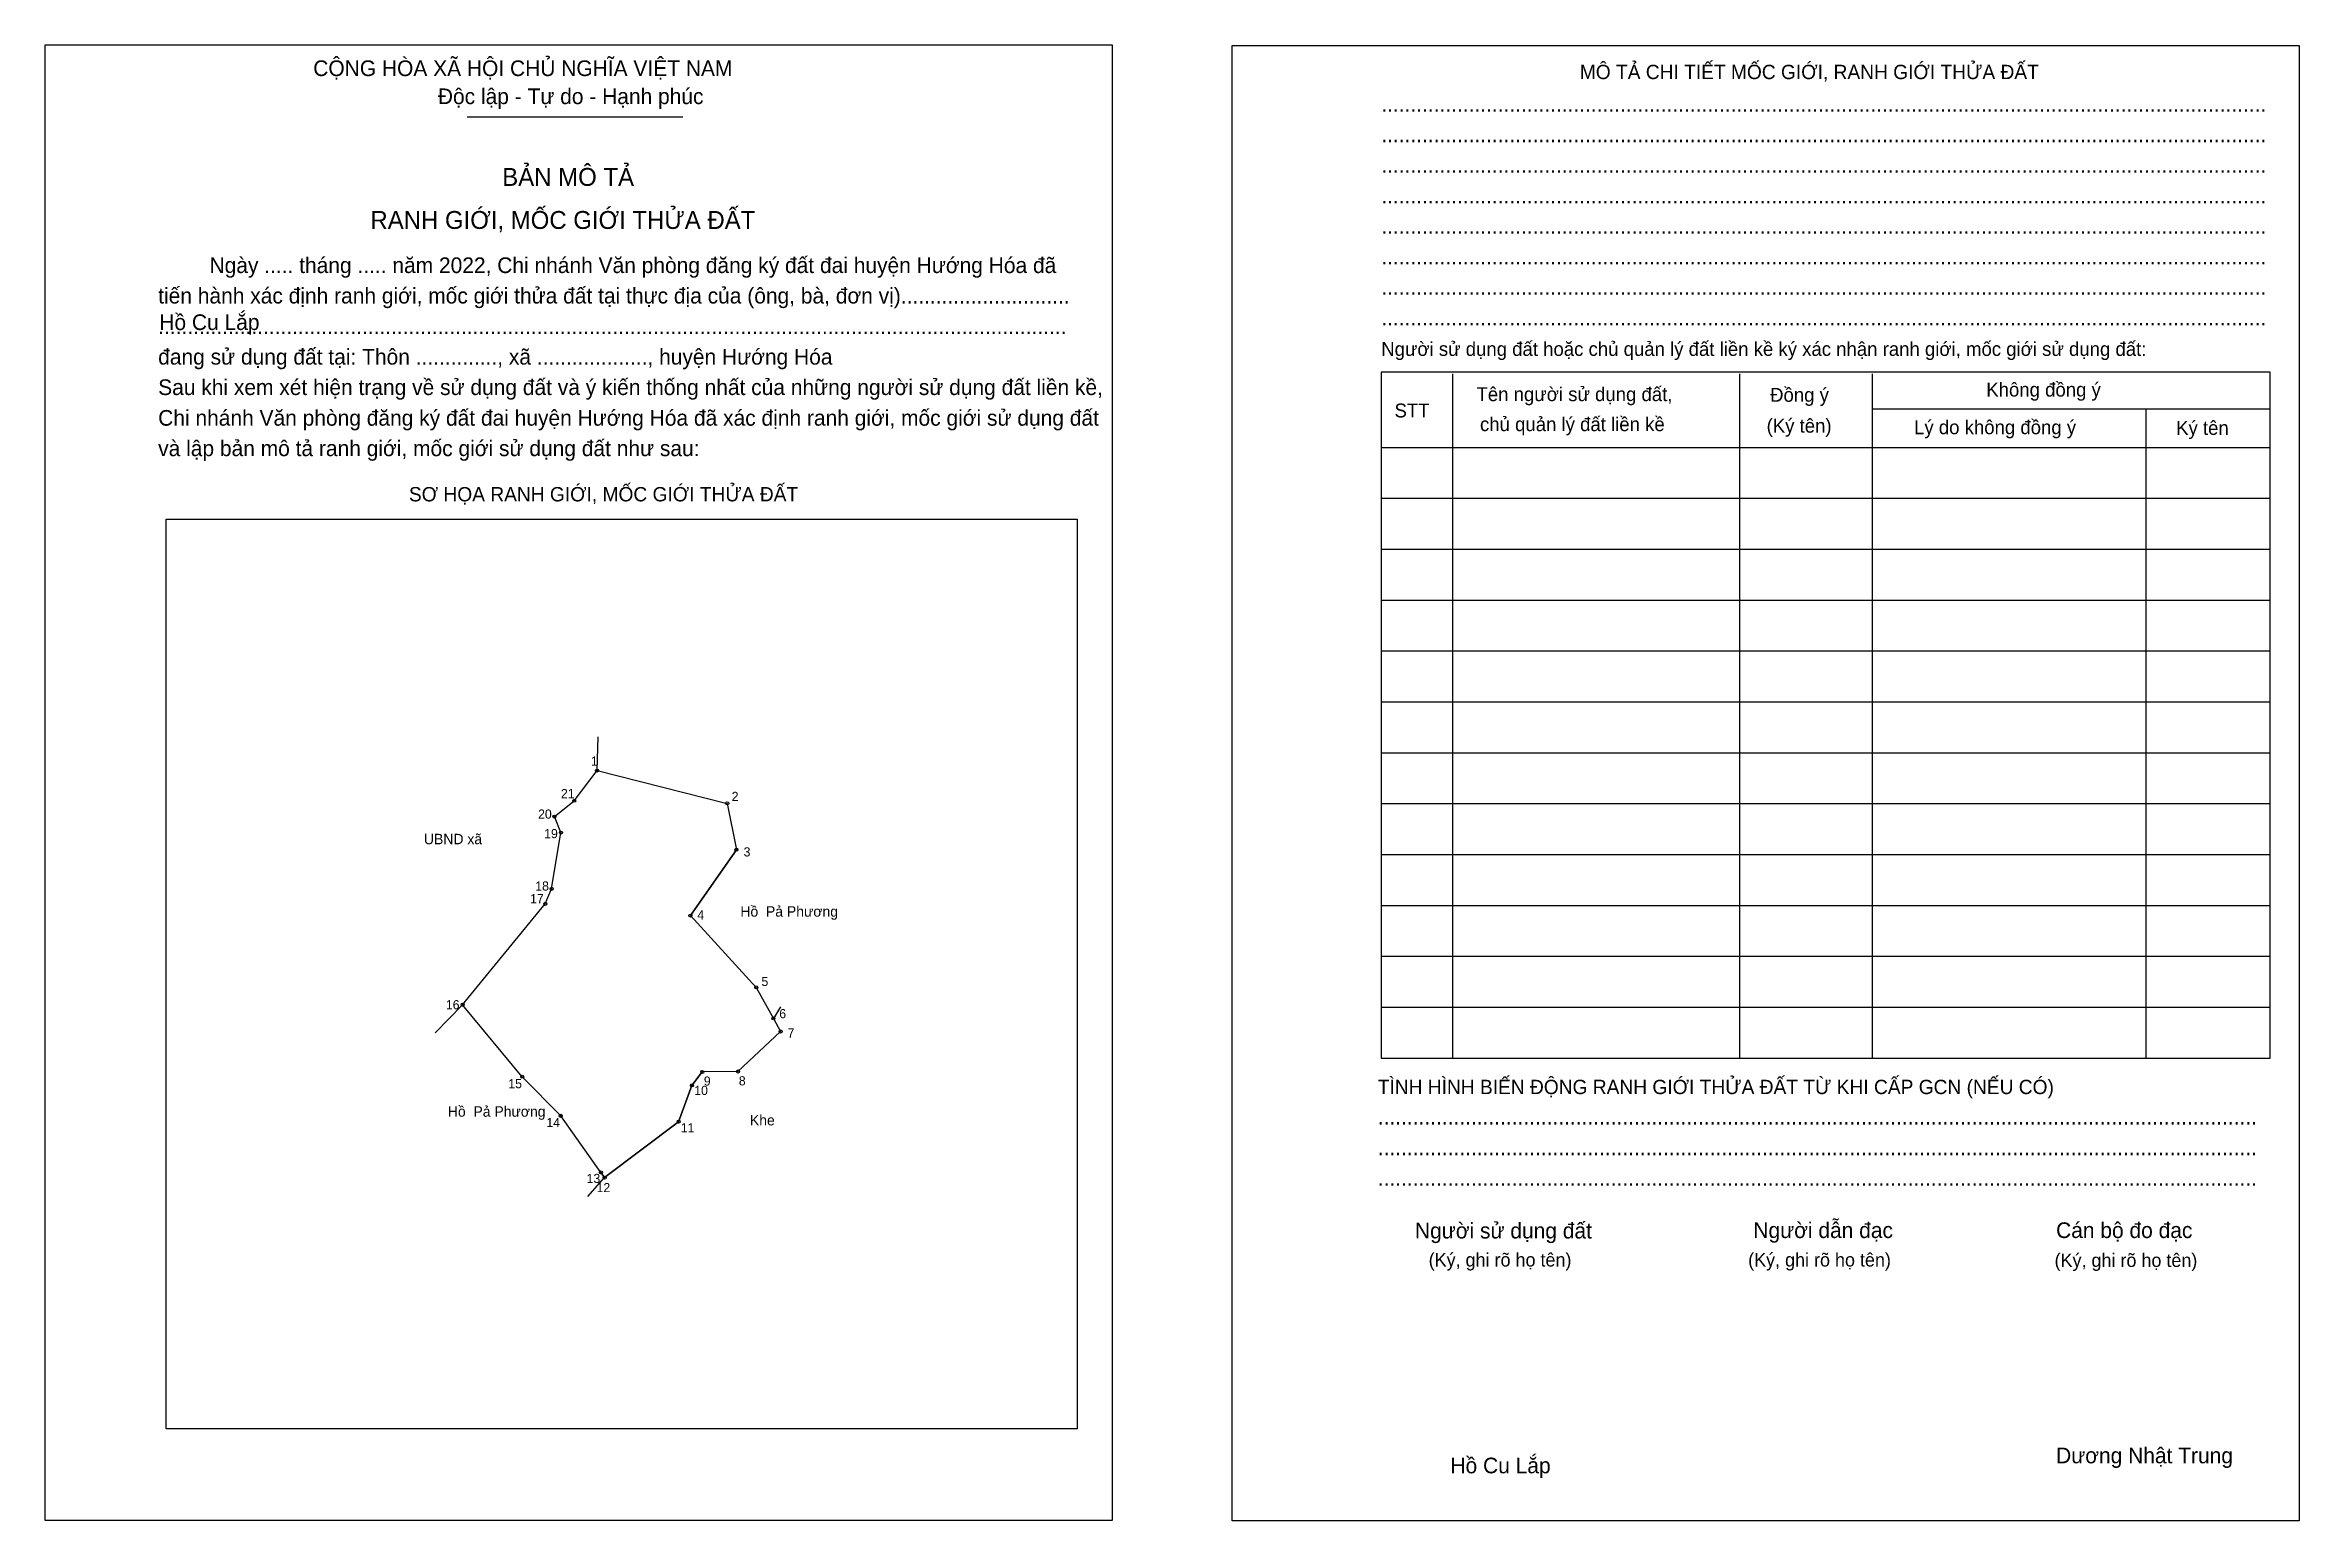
# Model space of a CAD drawing. Extents: x 545088 to 546125, y 1834366 to 1835044.
import ezdxf

# ---------------------------------------------------------------- set-up
doc = ezdxf.new("R2010")
doc.units = 0
for name, color, linetype in [('Level 1', 7, 'Continuous'), ('Level 10', 7, 'Continuous'), ('Level 11', 7, 'Continuous'), ('Level 12', 7, 'Continuous'), ('Level 2', 7, 'Continuous'), ('Level 25', 7, 'Continuous'), ('Level 55', 7, 'Continuous'), ('Level 6', 7, 'Continuous'), ('Level 9', 7, 'Continuous')]:
    doc.layers.add(name, color=color, linetype=linetype)

msp = doc.modelspace()

# ---------------------------------------------------------------- linework, layer by layer
at = {"layer": 'Level 1'}
for p, q in [((545088.3, 1835044.5), (545088.3, 1835044.5)), ((545634.1, 1835044.2), (545634.1, 1835044.2)), ((545282.4, 1835011.5), (545381.6, 1835011.5)), ((545735.5, 1834893.3), (545735.5, 1834578.6)), ((545867.5, 1834893.3), (545867.5, 1834578.6)), ((545928.5, 1834893.3), (545928.5, 1834578.6)), ((545928.5, 1834877.2), (546111.5, 1834877.2)), ((546054.2, 1834877.2), (546054.2, 1834578.6)), ((545702.7, 1834859.4), (546111.5, 1834859.4)), ((545144, 1834826.4), (545144, 1834826.4)), ((545702.7, 1834836), (546111.5, 1834836)), ((545702.7, 1834812.6), (546111.5, 1834812.6)), ((545702.7, 1834789.2), (546111.5, 1834789.2)), ((545702.7, 1834765.8), (546111.5, 1834765.8)), ((545702.7, 1834742.4), (546111.5, 1834742.4)), ((545702.7, 1834719), (546111.5, 1834719)), ((545702.7, 1834695.6), (546111.5, 1834695.6)), ((545702.7, 1834672.2), (546111.5, 1834672.2)), ((545702.7, 1834648.8), (546111.5, 1834648.8)), ((545702.7, 1834625.4), (546111.5, 1834625.4)), ((545702.7, 1834602), (546111.5, 1834602)), ((545562.8, 1834408), (545562.8, 1834408)), ((545578.9, 1834365.9), (545578.9, 1834365.9)), ((546124.7, 1834365.7), (546124.7, 1834365.7))]:
    msp.add_line(p, q, dxfattribs=at)
for points in [[(546111.5, 1834894), (545702.7, 1834894), (545702.7, 1834578.6), (546111.5, 1834578.6)], [(545144, 1834826.4), (545562.8, 1834826.4), (545562.8, 1834408), (545144, 1834408)]]:
    msp.add_lwpolyline(points, close=True, dxfattribs=at)
at = {"layer": 'Level 10'}
for p, q in [((545267.6, 1834590.2), (545280.3, 1834603.1)), ((545426.4, 1834602.1), (545423.2, 1834596.8)), ((545337.9, 1834514.9), (545345.6, 1834523.6))]:
    msp.add_line(p, q, dxfattribs=at)
msp.add_lwpolyline([(545331.6, 1834696.9), (545342.1, 1834710.8), (545402, 1834695.7), (545406.2, 1834674.4), (545385, 1834644.1), (545415.3, 1834611.1), (545423.2, 1834596.8), (545426.5, 1834590.8), (545406.9, 1834572.4), (545390.5, 1834572.2), (545385.7, 1834566), (545379.6, 1834549.3), (545345.6, 1834523.6), (545343.9, 1834526), (545325.4, 1834552), (545307.7, 1834570), (545280.3, 1834603.1), (545318.3, 1834649.5), (545321.2, 1834656.4), (545325.5, 1834682.3), (545322.5, 1834689.6)], close=True, dxfattribs=at)
at = {"layer": 'Level 11'}
msp.add_line((545342.1, 1834710.8), (545342.6, 1834726.3), dxfattribs=at)
for centre in [(545342.1, 1834710.8), (545331.6, 1834696.9), (545331.6, 1834696.9), (545402, 1834695.7), (545322.5, 1834689.6), (545325.5, 1834682.3), (545406.2, 1834674.4), (545318.3, 1834649.5), (545321.2, 1834656.4), (545385, 1834644.1), (545415.3, 1834611.1), (545280.3, 1834603.1), (545423.2, 1834596.8), (545426.5, 1834590.8), (545307.7, 1834570), (545390.5, 1834572.2), (545406.9, 1834572.4), (545385.7, 1834566), (545325.4, 1834552), (545379.6, 1834549.3), (545343.9, 1834526), (545345.6, 1834523.6)]:
    msp.add_circle(centre, 0.702, dxfattribs=at)
at = {"layer": 'Level 2'}
for points in [[(545088.3, 1835044.5), (545578.9, 1835044.5), (545578.9, 1834365.9), (545088.3, 1834365.9)], [(545634.1, 1835044.2), (546124.7, 1835044.2), (546124.7, 1834365.7), (545634.1, 1834365.7)]]:
    msp.add_lwpolyline(points, close=True, dxfattribs=at)
at = {"layer": 'Level 25'}
for p, q in [((545385, 1834644.1), (545406.2, 1834674.4)), ((545415.3, 1834611.1), (545423.2, 1834596.8)), ((545406.9, 1834572.4), (545426.5, 1834590.8)), ((545385.7, 1834566), (545390.5, 1834572.2)), ((545379.6, 1834549.3), (545385.7, 1834566)), ((545345.6, 1834523.6), (545379.6, 1834549.3)), ((545343.9, 1834526), (545345.6, 1834523.6))]:
    msp.add_line(p, q, dxfattribs=at)

# ---------------------------------------------------------------- texts
at = {"layer": 'Level 1'}
for s, height, p in [('CỘNG HÒA XÃ HỘI CHỦ NGHĨA VIỆT NAM', 7.206, (545211.6, 1835030.2)), ('MÔ TẢ CHI TIẾT MỐC GIỚI, RANH GIỚI THỬA ĐẤT', 6.588, (545794, 1835028.8)), ('Độc lập - Tự do - Hạnh phúc', 7.206, (545268.9, 1835017.3)), ('........................................................................................................................................................', 7.206, (545702.7, 1835013.8)), ('........................................................................................................................................................', 7.206, (545702.7, 1834999.8)), ('BẢN MÔ TẢ', 8.24, (545298.5, 1834979.7)), ('........................................................................................................................................................', 7.206, (545702.7, 1834985.7)), ('........................................................................................................................................................', 7.206, (545702.7, 1834971.7)), ('RANH GIỚI, MỐC GIỚI THỬA ĐẤT', 8.236, (545237.9, 1834959.9)), ('........................................................................................................................................................', 7.206, (545702.7, 1834957.7)), ('Ngày ..... tháng ..... năm 2022, Chi nhánh Văn phòng đăng ký đất đai huyện Hướng Hóa đã', 7.206, (545163.9, 1834939.6)), ('........................................................................................................................................................', 7.206, (545702.7, 1834943.6)), ('tiến hành xác định ranh giới, mốc giới thửa đất tại thực địa của (ông, bà, đơn vị).............................', 7.206, (545140.3, 1834925.6)), ('........................................................................................................................................................', 7.206, (545702.7, 1834929.6)), ('............................................................................................................................................................', 7.206, (545140.3, 1834911.6)), ('........................................................................................................................................................', 7.206, (545702.7, 1834915.5)), ('đang sử dụng đất tại: Thôn .............., xã ..................., huyện Hướng Hóa', 7.206, (545140.3, 1834897.5)), ('Người sử dụng đất hoặc chủ quản lý đất liền kề ký xác nhận ranh giới, mốc giới sử dụng đất:', 6.383, (545702.7, 1834901.5)), ('Sau khi xem xét hiện trạng về sử dụng đất và ý kiến thống nhất của những người sử dụng đất liền kề,', 7.206, (545140.3, 1834883.5)), ('Không đồng ý', 6.383, (545980.9, 1834882.8)), ('STT', 6.38, (545708.8, 1834873.2)), ('Tên người sử dụng đất,', 6.383, (545746.5, 1834880.7)), ('Đồng ý', 6.38, (545881.5, 1834880.4)), ('Chi nhánh Văn phòng đăng ký đất đai huyện Hướng Hóa đã xác định ranh giới, mốc giới sử dụng đất', 7.206, (545140.3, 1834869.4)), ('chủ quản lý đất liền kề', 6.383, (545748.1, 1834866.9)), ('(Ký tên)', 6.38, (545879.9, 1834866.2)), ('Lý do không đồng ý', 6.383, (545947.7, 1834865.5)), ('Ký tên', 6.38, (546068.2, 1834865.2)), ('và lập bản mô tả ranh giới, mốc giới sử dụng đất như sau:', 7.206, (545140.3, 1834855.4)), ('SƠ HỌA RANH GIỚI, MỐC GIỚI THỬA ĐẤT', 6.588, (545255.6, 1834834.6)), ('TÌNH HÌNH BIẾN ĐỘNG RANH GIỚI THỬA ĐẤT TỪ KHI CẤP GCN (NẾU CÓ)', 6.588, (545701.1, 1834562)), ('.......................................................................................................................................................', 7.206, (545701.1, 1834548)), ('.......................................................................................................................................................', 7.206, (545701.1, 1834533.9)), ('.......................................................................................................................................................', 7.206, (545701.1, 1834519.9)), ('Người dẫn đạc', 7.206, (545873.8, 1834495.8)), ('Người sử dụng đất', 7.206, (545718.2, 1834495.6)), ('Cán bộ đo đạc', 7.206, (546013, 1834495.8)), ('(Ký, ghi rõ họ tên)', 6.177, (545724.5, 1834482.7)), ('(Ký, ghi rõ họ tên)', 6.177, (545871.4, 1834482.7)), ('(Ký, ghi rõ họ tên)', 6.177, (546012.3, 1834482.5)), ('Dương Nhật Trung', 7.206, (546013, 1834392.2))]:
    msp.add_text(s, height=height, dxfattribs=at).set_placement(p)
at = {"layer": 'Level 12'}
for s, p in [('UBND xã', (545262.5, 1834676.9)), ('Hồ  Pả Phương', (545408, 1834643.6)), ('Hồ  Pả Phương', (545273.5, 1834551.6)), ('Khe', (545412.4, 1834547.6))]:
    msp.add_text(s, height=4.8, dxfattribs=at).set_placement(p)
at = {"layer": 'Level 55'}
for s, p in [('1', (545341.9, 1834710.8)), ('21', (545331.3, 1834696.9)), ('2', (545401.9, 1834695.7)), ('20', (545322.2, 1834689.6)), ('19', (545325.1, 1834682.3)), ('3', (545406.1, 1834674.4)), ('17', (545318, 1834649.5)), ('18', (545320.8, 1834656.4)), ('4', (545384.8, 1834644.1)), ('5', (545415.1, 1834611.1)), ('16', (545280, 1834603.1)), ('6', (545423, 1834596.8)), ('7', (545426.3, 1834590.8)), ('15', (545307.3, 1834570)), ('9', (545390.3, 1834572.2)), ('8', (545406.7, 1834572.4)), ('10', (545385.4, 1834566)), ('14', (545325.1, 1834552)), ('11', (545379.3, 1834549.3)), ('13', (545343.6, 1834526)), ('12', (545345.3, 1834523.6))]:
    msp.add_text(s, height=0.468, dxfattribs=at).set_placement(p)
at = {"layer": 'Level 6'}
for p in [(545140.8, 1834913.4), (545734.5, 1834387.6)]:
    msp.add_text('Hồ Cu Lắp', height=7.21, dxfattribs=at).set_placement(p)
at = {"layer": 'Level 9'}
for s, p in [('1', (545339.3, 1834713.1)), ('21', (545325.5, 1834698.1)), ('20', (545315, 1834688.7)), ('2', (545404, 1834696.8)), ('19', (545317.8, 1834679.7)), ('3', (545409.5, 1834671.3)), ('17', (545311.3, 1834649.8)), ('18', (545313.7, 1834655.6)), ('4', (545388.2, 1834642.3)), ('5', (545417.7, 1834611.7)), ('16', (545272.6, 1834601)), ('6', (545425.9, 1834596.9)), ('7', (545429.7, 1834588)), ('15', (545301.3, 1834564.7)), ('9', (545391.2, 1834565.9)), ('8', (545407.3, 1834566)), ('10', (545386.8, 1834561.6)), ('14', (545318.8, 1834546.8)), ('11', (545380.6, 1834544.4)), ('13', (545337.3, 1834521.1)), ('12', (545341.9, 1834516.9))]:
    msp.add_text(s, height=4.21, dxfattribs=at).set_placement(p)

doc.saveas('drawing.dxf')
